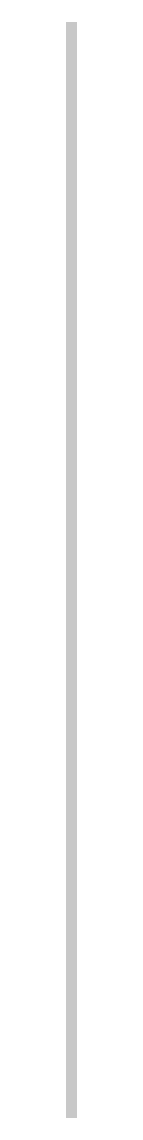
# Model space of a CAD drawing. Header units: millimetres. Extents: x -187347 to 135007, y -6415 to 292048.
# Drawn here: x -36037 to -35839, y 162929 to 182989 of the extents above; entities that cross this region are included whole.
import ezdxf

# ---------------------------------------------------------------- set-up
doc = ezdxf.new("R2010")
doc.units = ezdxf.units.MM
doc.header["$LTSCALE"] = 100
doc.layers.add('A-WALL-PATT', color=7, linetype='Continuous', lineweight=5)

msp = doc.modelspace()

# ---------------------------------------------------------------- hatches: boundary and pattern name
at = {"layer": 'A-WALL-PATT'}
h = msp.add_hatch(dxfattribs=at)
h.set_pattern_fill('FP_902', color=256, angle=67.38013, style=0, pattern_type=2)
h.set_pattern_definition([(337.3801, (-35998.943, 178388.054), (100.32954, -0.0003), [26.086, -1278.204]), (337.3801, (-35998.943, 178287.724), (100.32954, -0.0003), [26.086, -1278.204]), (337.3801, (-35998.943, 178187.394), (100.32954, -0.0003), [26.086, -1278.204]), (337.3801, (-35998.943, 178087.064), (100.32954, -0.0003), [26.086, -1278.204]), (337.3801, (-35998.943, 177986.734), (100.32954, -0.0003), [26.086, -1278.204]), (22.2491, (-35998.944, 178303.777), (100.3298, 0.00036), [23.848, -2360.969]), (22.2491, (-35998.943, 178203.447), (100.3298, 0.00036), [23.848, -2360.969]), (22.2491, (-35998.944, 178103.117), (100.3298, 0.00036), [23.848, -2360.969]), (22.2491, (-35998.943, 178002.787), (100.3298, 0.00036), [23.848, -2360.969]), (22.2491, (-35998.943, 177902.457), (100.3298, 0.00036), [23.848, -2360.969]), (22.2491, (-35998.943, 177802.126), (100.3298, 0.00036), [23.848, -2360.969]), (22.2491, (-35998.943, 177701.797), (100.3298, 0.00036), [23.848, -2360.969]), (22.2491, (-35998.943, 177601.467), (100.3298, 0.00036), [23.848, -2360.969]), (22.2491, (-35998.943, 177501.137), (100.3298, 0.00036), [23.848, -2360.969]), (157.7511, (-35976.87, 178328.86), (100.3298, 0.0001), [23.848, -2360.969]), (157.7511, (-35976.87, 178228.53), (100.3298, 0.0001), [23.848, -2360.969]), (157.7511, (-35976.87, 178128.2), (100.3298, 0.0001), [23.848, -2360.969]), (157.7511, (-35976.87, 178027.87), (100.3298, 0.0001), [23.848, -2360.969]), (157.7511, (-35976.87, 177927.54), (100.3298, 0.0001), [23.848, -2360.969]), (157.7511, (-35976.87, 177827.21), (100.3298, 0.0001), [23.848, -2360.969]), (157.7511, (-35976.87, 177726.88), (100.3298, 0.0001), [23.848, -2360.969]), (157.7511, (-35976.87, 177626.55), (100.3298, 0.0001), [23.848, -2360.969]), (157.7511, (-35976.87, 177526.22), (100.3298, 0.0001), [23.848, -2360.969]), (202.6201, (-35974.864, 178363.975), (100.32954, 0.00078), [26.086, -1278.204]), (202.6201, (-35974.864, 178263.645), (100.32954, 0.00078), [26.086, -1278.204]), (202.6201, (-35974.864, 178163.315), (100.32954, 0.00078), [26.086, -1278.204]), (202.6201, (-35974.864, 178062.985), (100.32954, 0.00078), [26.086, -1278.204]), (202.6201, (-35974.864, 177962.655), (100.32954, 0.00078), [26.086, -1278.204]), (351.87013, (-36015.999, 178393.07), (100.33039, 0.000556), [7.094, -702.346]), (338.1981, (-36008.976, 178392.068), (100.33008, -0.00043), [10.806, -529.488]), (338.1981, (-36008.976, 178291.738), (100.33008, -0.00043), [10.806, -529.488]), (201.8011, (-35998.943, 178353.942), (100.33008, -0.00085), [10.806, -529.488]), (201.8011, (-35998.943, 178253.612), (100.33008, -0.00085), [10.806, -529.488]), (188.13013, (-36008.976, 178349.929), (100.33039, -8.5e-05), [7.094, -702.346]), (188.13013, (-36015.999, 178393.07), (100.33039, -8.5e-05), [7.094, -702.346]), (206.5651, (-36023.02, 178392.068), (100.33013, 0.00015), [6.73, -217.614]), (225.0001, (-36029.04, 178389.06), (100.33, 0.0002), [7.094, -134.794]), (236.3101, (-36034.06, 178384.04), (100.3303, 8e-05), [3.617, -358.128]), (236.3101, (-36034.06, 178283.71), (100.3303, 8e-05), [3.617, -358.128]), (236.3101, (-36034.06, 178183.38), (100.3303, 8e-05), [3.617, -358.128]), (251.5651, (-36036.065, 178381.03), (100.3296, 0.0001), [3.173, -314.099]), (251.5651, (-36036.07, 178280.7), (100.3296, 0.0001), [3.173, -314.099]), (251.5651, (-36036.065, 178180.37), (100.3296, 0.0001), [3.173, -314.099]), (251.5651, (-36037.07, 178378.02), (100.3296, 0.0001), [3.173, -314.099]), (251.5651, (-36037.07, 178277.69), (100.3296, 0.0001), [3.173, -314.099]), (251.5651, (-36037.07, 178177.36), (100.3296, 0.0001), [3.173, -314.099]), (270.0001, (-36038.07, 178375.01), (100.33, 0.0002), [8.026, -92.304]), (288.4351, (-36038.07, 178366.98), (100.3296, 0.0003), [3.173, -314.099]), (288.4351, (-36038.07, 178266.655), (100.3296, 0.0003), [3.173, -314.099]), (288.4351, (-36038.07, 178166.325), (100.3296, 0.0003), [3.173, -314.099]), (288.4351, (-36037.07, 178363.975), (100.3296, 0.0003), [3.173, -314.099]), (288.4351, (-36037.07, 178263.64), (100.3296, 0.0003), [3.173, -314.099]), (288.4351, (-36037.07, 178163.31), (100.3296, 0.0003), [3.173, -314.099]), (303.6901, (-36036.065, 178360.965), (100.3303, 0.0004), [3.617, -358.128]), (303.6901, (-36036.065, 178260.635), (100.3303, 0.0004), [3.617, -358.128]), (303.6901, (-36036.065, 178160.306), (100.3303, 0.0004), [3.617, -358.128]), (315.0001, (-36034.06, 178357.956), (100.33, 0.0002), [7.094, -134.794]), (333.4351, (-36029.043, 178352.94), (100.33013, 0.00033), [6.73, -217.614]), (351.87013, (-36023.022, 178349.928), (100.33039, 0.000556), [7.094, -702.346]), (351.87013, (-36015.999, 178342.906), (100.33039, 0.000556), [7.094, -702.346]), (338.1981, (-36008.976, 178341.902), (100.33008, -0.00043), [10.806, -529.488]), (338.1981, (-36008.976, 178241.572), (100.33008, -0.00043), [10.806, -529.488]), (201.8011, (-35998.944, 178303.777), (100.33008, -0.00085), [10.806, -529.488]), (201.8011, (-35998.943, 178203.447), (100.33008, -0.00085), [10.806, -529.488]), (188.13013, (-36008.976, 178299.764), (100.33039, -8.5e-05), [7.094, -702.346]), (188.13013, (-36015.999, 178342.906), (100.33039, -8.5e-05), [7.094, -702.346]), (206.5651, (-36023.022, 178341.9), (100.33013, 0.00015), [6.73, -217.614]), (225.0001, (-36029.04, 178338.89), (100.33, 0.0002), [7.094, -134.794]), (236.3101, (-36034.06, 178333.88), (100.3303, 8e-05), [3.617, -358.128]), (236.3101, (-36034.06, 178233.546), (100.3303, 8e-05), [3.617, -358.128]), (236.3101, (-36034.06, 178133.216), (100.3303, 8e-05), [3.617, -358.128]), (251.5651, (-36036.065, 178330.87), (100.3296, 0.0001), [3.173, -314.099]), (251.5651, (-36036.065, 178230.54), (100.3296, 0.0001), [3.173, -314.099]), (251.5651, (-36036.065, 178130.21), (100.3296, 0.0001), [3.173, -314.099]), (251.5651, (-36037.07, 178327.86), (100.3296, 0.0001), [3.173, -314.099]), (251.5651, (-36037.07, 178227.53), (100.3296, 0.0001), [3.173, -314.099]), (251.5651, (-36037.07, 178127.2), (100.3296, 0.0001), [3.173, -314.099]), (270.0001, (-36038.07, 178324.85), (100.33, 0.0002), [8.026, -92.304]), (288.4351, (-36038.07, 178316.82), (100.3296, 0.0003), [3.173, -314.099]), (288.4351, (-36038.07, 178216.49), (100.3296, 0.0003), [3.173, -314.099]), (288.4351, (-36038.07, 178116.16), (100.3296, 0.0003), [3.173, -314.099]), (288.4351, (-36037.07, 178313.81), (100.3296, 0.0003), [3.173, -314.099]), (288.4351, (-36037.07, 178213.48), (100.3296, 0.0003), [3.173, -314.099]), (288.4351, (-36037.07, 178113.15), (100.3296, 0.0003), [3.173, -314.099]), (303.6901, (-36036.065, 178310.8), (100.3303, 0.0004), [3.617, -358.128]), (303.6901, (-36036.065, 178210.47), (100.3303, 0.0004), [3.617, -358.128]), (303.6901, (-36036.065, 178110.14), (100.3303, 0.0004), [3.617, -358.128]), (315.0001, (-36034.06, 178307.79), (100.33, 0.0002), [7.094, -134.794]), (333.4351, (-36029.04, 178302.773), (100.33013, 0.00033), [6.73, -217.614]), (351.87013, (-36023.022, 178299.764), (100.33039, 0.000556), [7.094, -702.346]), (351.87013, (-35959.814, 178367.988), (100.33039, 0.000556), [7.094, -702.346]), (333.4351, (-35952.79, 178366.985), (100.33013, 0.00033), [6.73, -217.614]), (315.0001, (-35946.77, 178363.975), (100.33, 0.0002), [7.094, -134.794]), (303.6901, (-35941.755, 178358.96), (100.3303, 0.0004), [3.617, -358.128]), (303.6901, (-35941.755, 178258.63), (100.3303, 0.0004), [3.617, -358.128]), (303.6901, (-35941.755, 178158.3), (100.3303, 0.0004), [3.617, -358.128]), (288.4351, (-35939.75, 178355.95), (100.3296, 0.0003), [3.173, -314.099]), (288.4351, (-35939.75, 178255.62), (100.3296, 0.0003), [3.173, -314.099]), (288.4351, (-35939.75, 178155.29), (100.3296, 0.0003), [3.173, -314.099]), (288.4351, (-35938.74, 178352.94), (100.3296, 0.0003), [3.173, -314.099]), (288.4351, (-35938.745, 178252.61), (100.3296, 0.0003), [3.173, -314.099]), (288.4351, (-35938.75, 178152.28), (100.3296, 0.0003), [3.173, -314.099]), (270.0001, (-35937.74, 178349.93), (100.33, 0.0002), [8.026, -92.304]), (251.5651, (-35937.74, 178341.9), (100.3296, 0.0001), [3.173, -314.099]), (251.5651, (-35937.74, 178241.57), (100.3296, 0.0001), [3.173, -314.099]), (251.5651, (-35937.74, 178141.24), (100.3296, 0.0001), [3.173, -314.099]), (251.5651, (-35938.745, 178338.89), (100.3296, 0.0001), [3.173, -314.099]), (251.5651, (-35938.75, 178238.56), (100.3296, 0.0001), [3.173, -314.099]), (251.5651, (-35938.745, 178138.23), (100.3296, 0.0001), [3.173, -314.099]), (236.3101, (-35939.75, 178335.88), (100.3303, 8e-05), [3.617, -358.128]), (236.3101, (-35939.75, 178235.55), (100.3303, 8e-05), [3.617, -358.128]), (236.3101, (-35939.75, 178135.22), (100.3303, 8e-05), [3.617, -358.128]), (225.0001, (-35941.755, 178332.87), (100.33, 0.0002), [7.094, -134.794]), (206.5651, (-35946.77, 178327.856), (100.33013, 0.00015), [6.73, -217.614]), (188.13013, (-35952.791, 178324.846), (100.33039, -8.5e-05), [7.094, -702.346]), (188.13013, (-35959.814, 178367.988), (100.33039, -8.5e-05), [7.094, -702.346]), (200.5561, (-35966.837, 178366.985), (100.33, 0.0004), [8.572, -848.648]), (200.5561, (-35966.838, 178266.655), (100.33, 0.0004), [8.572, -848.648]), (200.5561, (-35966.837, 178166.324), (100.33, 0.0004), [8.572, -848.648]), (338.1981, (-35976.87, 178328.86), (100.33008, -0.00043), [10.806, -529.488]), (338.1981, (-35976.87, 178228.53), (100.33008, -0.00043), [10.806, -529.488]), (351.87013, (-35966.837, 178324.846), (100.33039, 0.000556), [7.094, -702.346]), (270.0001, (-35937.74, 178396.08), (100.33, 0.0002), [4.013, -96.317]), (251.5651, (-35937.74, 178392.07), (100.3296, 0.0001), [3.173, -314.099]), (251.5651, (-35937.74, 178291.74), (100.3296, 0.0001), [3.173, -314.099]), (251.5651, (-35937.74, 178191.41), (100.3296, 0.0001), [3.173, -314.099]), (251.5651, (-35938.745, 178389.06), (100.3296, 0.0001), [3.173, -314.099]), (251.5651, (-35938.75, 178288.73), (100.3296, 0.0001), [3.173, -314.099]), (251.5651, (-35938.74, 178188.4), (100.3296, 0.0001), [3.173, -314.099]), (236.3101, (-35939.75, 178386.05), (100.3303, 8e-05), [3.617, -358.128]), (236.3101, (-35939.75, 178285.72), (100.3303, 8e-05), [3.617, -358.128]), (236.3101, (-35939.75, 178185.39), (100.3303, 8e-05), [3.617, -358.128]), (225.0001, (-35941.755, 178383.04), (100.33, 0.0002), [7.094, -134.794]), (206.5651, (-35946.77, 178378.02), (100.33013, 0.00015), [6.73, -217.614]), (188.13013, (-35952.792, 178375.011), (100.33039, -8.5e-05), [7.094, -702.346]), (339.4441, (-35974.864, 178378.02), (100.33, 8e-05), [8.572, -848.648]), (339.4441, (-35974.864, 178277.69), (100.33, 8e-05), [8.572, -848.648]), (339.4441, (-35974.864, 178177.36), (100.33, 8e-05), [8.572, -848.648]), (351.87013, (-35966.837, 178375.011), (100.33039, 0.000556), [7.094, -702.346]), (351.87013, (-35959.814, 178317.823), (100.33039, 0.000556), [7.094, -702.346]), (333.4351, (-35952.79, 178316.82), (100.33013, 0.00033), [6.73, -217.614]), (315.0001, (-35946.77, 178313.81), (100.33, 0.0002), [7.094, -134.794]), (303.6901, (-35941.755, 178308.79), (100.3303, 0.0004), [3.617, -358.128]), (303.6901, (-35941.754, 178208.46), (100.3303, 0.0004), [3.617, -358.128]), (303.6901, (-35941.755, 178108.13), (100.3303, 0.0004), [3.617, -358.128]), (288.4351, (-35939.75, 178305.78), (100.3296, 0.0003), [3.173, -314.099]), (288.4351, (-35939.75, 178205.45), (100.3296, 0.0003), [3.173, -314.099]), (288.4351, (-35939.75, 178105.12), (100.3296, 0.0003), [3.173, -314.099]), (288.4351, (-35938.745, 178302.77), (100.3296, 0.0003), [3.173, -314.099]), (288.4351, (-35938.745, 178202.44), (100.3296, 0.0003), [3.173, -314.099]), (288.4351, (-35938.745, 178102.11), (100.3296, 0.0003), [3.173, -314.099]), (270.0001, (-35937.74, 178299.76), (100.33, 0.0002), [4.013, -96.317]), (188.13013, (-35959.814, 178317.823), (100.33039, -8.5e-05), [7.094, -702.346]), (201.8011, (-35966.837, 178316.82), (100.33008, -0.00085), [10.806, -529.488]), (201.8011, (-35966.838, 178216.49), (100.33008, -0.00085), [10.806, -529.488])])
h.paths.add_polyline_path([(-35838.9, 173678.6), (-35838.9, 182989.4), (-36037.3, 182989.4), (-36037.3, 173678.6), (-36020.9, 173678.6)])
h = msp.add_hatch(dxfattribs=at)
h.set_pattern_fill('FP_1627', color=256, angle=67.38013, style=0, pattern_type=2)
h.set_pattern_definition([(337.3801, (-35998.943, 168295.554), (100.32954, -0.0003), [26.086, -1278.204]), (337.3801, (-35998.944, 168195.224), (100.32954, -0.0003), [26.086, -1278.204]), (337.3801, (-35998.943, 168094.894), (100.32954, -0.0003), [26.086, -1278.204]), (337.3801, (-35998.943, 167994.565), (100.32954, -0.0003), [26.086, -1278.204]), (337.3801, (-35998.943, 167894.234), (100.32954, -0.0003), [26.086, -1278.204]), (22.2491, (-35998.943, 168211.277), (100.3298, 0.00036), [23.848, -2360.969]), (22.2491, (-35998.943, 168110.947), (100.3298, 0.00036), [23.848, -2360.969]), (22.2491, (-35998.944, 168010.617), (100.3298, 0.00036), [23.848, -2360.969]), (22.2491, (-35998.943, 167910.287), (100.3298, 0.00036), [23.848, -2360.969]), (22.2491, (-35998.943, 167809.957), (100.3298, 0.00036), [23.848, -2360.969]), (22.2491, (-35998.943, 167709.627), (100.3298, 0.00036), [23.848, -2360.969]), (22.2491, (-35998.943, 167609.297), (100.3298, 0.00036), [23.848, -2360.969]), (22.2491, (-35998.943, 167508.967), (100.3298, 0.00036), [23.848, -2360.969]), (22.2491, (-35998.943, 167408.637), (100.3298, 0.00036), [23.848, -2360.969]), (157.7511, (-35976.87, 168236.36), (100.3298, 0.0001), [23.848, -2360.969]), (157.7511, (-35976.87, 168136.03), (100.3298, 0.0001), [23.848, -2360.969]), (157.7511, (-35976.87, 168035.7), (100.3298, 0.0001), [23.848, -2360.969]), (157.7511, (-35976.87, 167935.37), (100.3298, 0.0001), [23.848, -2360.969]), (157.7511, (-35976.87, 167835.04), (100.3298, 0.0001), [23.848, -2360.969]), (157.7511, (-35976.87, 167734.71), (100.3298, 0.0001), [23.848, -2360.969]), (157.7511, (-35976.87, 167634.38), (100.3298, 0.0001), [23.848, -2360.969]), (157.7511, (-35976.87, 167534.05), (100.3298, 0.0001), [23.848, -2360.969]), (157.7511, (-35976.87, 167433.72), (100.3298, 0.0001), [23.848, -2360.969]), (202.6201, (-35974.864, 168271.475), (100.32954, 0.00078), [26.086, -1278.204]), (202.6201, (-35974.864, 168171.144), (100.32954, 0.00078), [26.086, -1278.204]), (202.6201, (-35974.864, 168070.815), (100.32954, 0.00078), [26.086, -1278.204]), (202.6201, (-35974.863, 167970.485), (100.32954, 0.00078), [26.086, -1278.204]), (202.6201, (-35974.864, 167870.154), (100.32954, 0.00078), [26.086, -1278.204]), (351.87013, (-36015.999, 168300.57), (100.33039, 0.000556), [7.094, -702.346]), (338.1981, (-36008.976, 168299.567), (100.33008, -0.00043), [10.806, -529.488]), (338.1981, (-36008.976, 168199.237), (100.33008, -0.00043), [10.806, -529.488]), (201.8011, (-35998.943, 168261.44), (100.33008, -0.00085), [10.806, -529.488]), (201.8011, (-35998.943, 168161.11), (100.33008, -0.00085), [10.806, -529.488]), (188.13013, (-36008.976, 168257.429), (100.33039, -8.5e-05), [7.094, -702.346]), (188.13013, (-36015.999, 168300.57), (100.33039, -8.5e-05), [7.094, -702.346]), (206.5651, (-36023.02, 168299.567), (100.33013, 0.00015), [6.73, -217.614]), (225.0001, (-36029.04, 168296.56), (100.33, 0.0002), [7.094, -134.794]), (236.3101, (-36034.06, 168291.54), (100.3303, 8e-05), [3.617, -358.128]), (236.3101, (-36034.06, 168191.21), (100.3303, 8e-05), [3.617, -358.128]), (236.3101, (-36034.06, 168090.88), (100.3303, 8e-05), [3.617, -358.128]), (251.5651, (-36036.065, 168288.53), (100.3296, 0.0001), [3.173, -314.099]), (251.5651, (-36036.065, 168188.2), (100.3296, 0.0001), [3.173, -314.099]), (251.5651, (-36036.065, 168087.87), (100.3296, 0.0001), [3.173, -314.099]), (251.5651, (-36037.07, 168285.52), (100.3296, 0.0001), [3.173, -314.099]), (251.5651, (-36037.07, 168185.19), (100.3296, 0.0001), [3.173, -314.099]), (251.5651, (-36037.07, 168084.86), (100.3296, 0.0001), [3.173, -314.099]), (270.0001, (-36038.07, 168282.51), (100.33, 0.0002), [8.026, -92.304]), (288.4351, (-36038.07, 168274.48), (100.3296, 0.0003), [3.173, -314.099]), (288.4351, (-36038.07, 168174.155), (100.3296, 0.0003), [3.173, -314.099]), (288.4351, (-36038.07, 168073.825), (100.3296, 0.0003), [3.173, -314.099]), (288.4351, (-36037.07, 168271.475), (100.3296, 0.0003), [3.173, -314.099]), (288.4351, (-36037.07, 168171.15), (100.3296, 0.0003), [3.173, -314.099]), (288.4351, (-36037.07, 168070.815), (100.3296, 0.0003), [3.173, -314.099]), (303.6901, (-36036.066, 168268.465), (100.3303, 0.0004), [3.617, -358.128]), (303.6901, (-36036.065, 168168.135), (100.3303, 0.0004), [3.617, -358.128]), (303.6901, (-36036.065, 168067.805), (100.3303, 0.0004), [3.617, -358.128]), (315.0001, (-36034.06, 168265.455), (100.33, 0.0002), [7.094, -134.794]), (333.4351, (-36029.04, 168260.44), (100.33013, 0.00033), [6.73, -217.614]), (351.87013, (-36023.022, 168257.429), (100.33039, 0.000556), [7.094, -702.346]), (351.87013, (-36015.999, 168250.406), (100.33039, 0.000556), [7.094, -702.346]), (338.1981, (-36008.977, 168249.403), (100.33008, -0.00043), [10.806, -529.488]), (338.1981, (-36008.976, 168149.073), (100.33008, -0.00043), [10.806, -529.488]), (201.8011, (-35998.943, 168211.277), (100.33008, -0.00085), [10.806, -529.488]), (201.8011, (-35998.943, 168110.947), (100.33008, -0.00085), [10.806, -529.488]), (188.13013, (-36008.976, 168207.264), (100.33039, -8.5e-05), [7.094, -702.346]), (188.13013, (-36015.999, 168250.406), (100.33039, -8.5e-05), [7.094, -702.346]), (206.5651, (-36023.02, 168249.403), (100.33013, 0.00015), [6.73, -217.614]), (225.0001, (-36029.04, 168246.39), (100.33, 0.0002), [7.094, -134.794]), (236.3101, (-36034.06, 168241.38), (100.3303, 8e-05), [3.617, -358.128]), (236.3101, (-36034.06, 168141.05), (100.3303, 8e-05), [3.617, -358.128]), (236.3101, (-36034.06, 168040.72), (100.3303, 8e-05), [3.617, -358.128]), (251.5651, (-36036.065, 168238.37), (100.3296, 0.0001), [3.173, -314.099]), (251.5651, (-36036.07, 168138.04), (100.3296, 0.0001), [3.173, -314.099]), (251.5651, (-36036.065, 168037.71), (100.3296, 0.0001), [3.173, -314.099]), (251.5651, (-36037.07, 168235.36), (100.3296, 0.0001), [3.173, -314.099]), (251.5651, (-36037.07, 168135.03), (100.3296, 0.0001), [3.173, -314.099]), (251.5651, (-36037.07, 168034.7), (100.3296, 0.0001), [3.173, -314.099]), (270.0001, (-36038.07, 168232.35), (100.33, 0.0002), [8.026, -92.304]), (288.4351, (-36038.07, 168224.32), (100.3296, 0.0003), [3.173, -314.099]), (288.4351, (-36038.07, 168123.99), (100.3296, 0.0003), [3.173, -314.099]), (288.4351, (-36038.07, 168023.66), (100.3296, 0.0003), [3.173, -314.099]), (288.4351, (-36037.07, 168221.31), (100.3296, 0.0003), [3.173, -314.099]), (288.4351, (-36037.07, 168120.98), (100.3296, 0.0003), [3.173, -314.099]), (288.4351, (-36037.07, 168020.65), (100.3296, 0.0003), [3.173, -314.099]), (303.6901, (-36036.065, 168218.3), (100.3303, 0.0004), [3.617, -358.128]), (303.6901, (-36036.065, 168117.97), (100.3303, 0.0004), [3.617, -358.128]), (303.6901, (-36036.065, 168017.64), (100.3303, 0.0004), [3.617, -358.128]), (315.0001, (-36034.06, 168215.29), (100.33, 0.0002), [7.094, -134.794]), (333.4351, (-36029.04, 168210.273), (100.33013, 0.00033), [6.73, -217.614]), (351.87013, (-36023.022, 168207.263), (100.33039, 0.000556), [7.094, -702.346]), (351.87013, (-35959.814, 168275.487), (100.33039, 0.000556), [7.094, -702.346]), (333.4351, (-35952.79, 168274.485), (100.33013, 0.00033), [6.73, -217.614]), (315.0001, (-35946.77, 168271.474), (100.33, 0.0002), [7.094, -134.794]), (303.6901, (-35941.755, 168266.46), (100.3303, 0.0004), [3.617, -358.128]), (303.6901, (-35941.755, 168166.13), (100.3303, 0.0004), [3.617, -358.128]), (303.6901, (-35941.755, 168065.8), (100.3303, 0.0004), [3.617, -358.128]), (288.4351, (-35939.75, 168263.45), (100.3296, 0.0003), [3.173, -314.099]), (288.4351, (-35939.75, 168163.12), (100.3296, 0.0003), [3.173, -314.099]), (288.4351, (-35939.75, 168062.79), (100.3296, 0.0003), [3.173, -314.099]), (288.4351, (-35938.75, 168260.44), (100.3296, 0.0003), [3.173, -314.099]), (288.4351, (-35938.745, 168160.11), (100.3296, 0.0003), [3.173, -314.099]), (288.4351, (-35938.745, 168059.78), (100.3296, 0.0003), [3.173, -314.099]), (270.0001, (-35937.74, 168257.43), (100.33, 0.0002), [8.026, -92.304]), (251.5651, (-35937.74, 168249.4), (100.3296, 0.0001), [3.173, -314.099]), (251.5651, (-35937.74, 168149.07), (100.3296, 0.0001), [3.173, -314.099]), (251.5651, (-35937.74, 168048.74), (100.3296, 0.0001), [3.173, -314.099]), (251.5651, (-35938.745, 168246.39), (100.3296, 0.0001), [3.173, -314.099]), (251.5651, (-35938.75, 168146.06), (100.3296, 0.0001), [3.173, -314.099]), (251.5651, (-35938.74, 168045.73), (100.3296, 0.0001), [3.173, -314.099]), (236.3101, (-35939.75, 168243.38), (100.3303, 8e-05), [3.617, -358.128]), (236.3101, (-35939.75, 168143.05), (100.3303, 8e-05), [3.617, -358.128]), (236.3101, (-35939.75, 168042.72), (100.3303, 8e-05), [3.617, -358.128]), (225.0001, (-35941.755, 168240.37), (100.33, 0.0002), [7.094, -134.794]), (206.5651, (-35946.77, 168235.356), (100.33013, 0.00015), [6.73, -217.614]), (188.13013, (-35952.792, 168232.346), (100.33039, -8.5e-05), [7.094, -702.346]), (188.13013, (-35959.814, 168275.487), (100.33039, -8.5e-05), [7.094, -702.346]), (200.5561, (-35966.837, 168274.484), (100.33001, 0.0004), [8.572, -848.648]), (200.5561, (-35966.837, 168174.155), (100.33001, 0.0004), [8.572, -848.648]), (200.5561, (-35966.838, 168073.825), (100.33001, 0.0004), [8.572, -848.648]), (338.1981, (-35976.87, 168236.36), (100.33008, -0.00043), [10.806, -529.488]), (338.1981, (-35976.87, 168136.03), (100.33008, -0.00043), [10.806, -529.488]), (351.87013, (-35966.837, 168232.346), (100.33039, 0.000556), [7.094, -702.346]), (270.0001, (-35937.74, 168303.58), (100.33, 0.0002), [4.013, -96.317]), (251.5651, (-35937.74, 168299.57), (100.3296, 0.0001), [3.173, -314.099]), (251.5651, (-35937.74, 168199.24), (100.3296, 0.0001), [3.173, -314.099]), (251.5651, (-35937.74, 168098.91), (100.3296, 0.0001), [3.173, -314.099]), (251.5651, (-35938.74, 168296.56), (100.3296, 0.0001), [3.173, -314.099]), (251.5651, (-35938.745, 168196.23), (100.3296, 0.0001), [3.173, -314.099]), (251.5651, (-35938.75, 168095.9), (100.3296, 0.0001), [3.173, -314.099]), (236.3101, (-35939.75, 168293.55), (100.3303, 8e-05), [3.617, -358.128]), (236.3101, (-35939.75, 168193.22), (100.3303, 8e-05), [3.617, -358.128]), (236.3101, (-35939.75, 168092.89), (100.3303, 8e-05), [3.617, -358.128]), (225.0001, (-35941.756, 168290.54), (100.33, 0.0002), [7.094, -134.794]), (206.5651, (-35946.77, 168285.52), (100.33013, 0.00015), [6.73, -217.614]), (188.13013, (-35952.791, 168282.512), (100.33039, -8.5e-05), [7.094, -702.346]), (339.4441, (-35974.864, 168285.52), (100.33001, 8e-05), [8.572, -848.648]), (339.4441, (-35974.864, 168185.19), (100.33001, 8e-05), [8.572, -848.648]), (339.4441, (-35974.864, 168084.86), (100.33001, 8e-05), [8.572, -848.648]), (351.87013, (-35966.838, 168282.511), (100.33039, 0.000556), [7.094, -702.346]), (351.87013, (-35959.814, 168225.323), (100.33039, 0.000556), [7.094, -702.346]), (333.4351, (-35952.79, 168224.32), (100.33013, 0.00033), [6.73, -217.614]), (315.0001, (-35946.77, 168221.31), (100.33, 0.0002), [7.094, -134.794]), (303.6901, (-35941.755, 168216.29), (100.3303, 0.0004), [3.617, -358.128]), (303.6901, (-35941.755, 168115.96), (100.3303, 0.0004), [3.617, -358.128]), (303.6901, (-35941.755, 168015.63), (100.3303, 0.0004), [3.617, -358.128]), (288.4351, (-35939.75, 168213.28), (100.3296, 0.0003), [3.173, -314.099]), (288.4351, (-35939.75, 168112.95), (100.3296, 0.0003), [3.173, -314.099]), (288.4351, (-35939.75, 168012.62), (100.3296, 0.0003), [3.173, -314.099]), (288.4351, (-35938.74, 168210.27), (100.3296, 0.0003), [3.173, -314.099]), (288.4351, (-35938.745, 168109.94), (100.3296, 0.0003), [3.173, -314.099]), (288.4351, (-35938.745, 168009.61), (100.3296, 0.0003), [3.173, -314.099]), (270.0001, (-35937.74, 168207.26), (100.33, 0.0002), [4.013, -96.317]), (188.13013, (-35959.814, 168225.323), (100.33039, -8.5e-05), [7.094, -702.346]), (201.8011, (-35966.837, 168224.32), (100.33008, -0.00085), [10.806, -529.488]), (201.8011, (-35966.838, 168123.99), (100.33008, -0.00085), [10.806, -529.488])])
h.paths.add_polyline_path([(-36037.3, 162928.6), (-35838.9, 162928.6), (-35838.9, 173678.6), (-36037.3, 173678.6), (-36037.3, 163598.2)])

doc.saveas('drawing.dxf')
